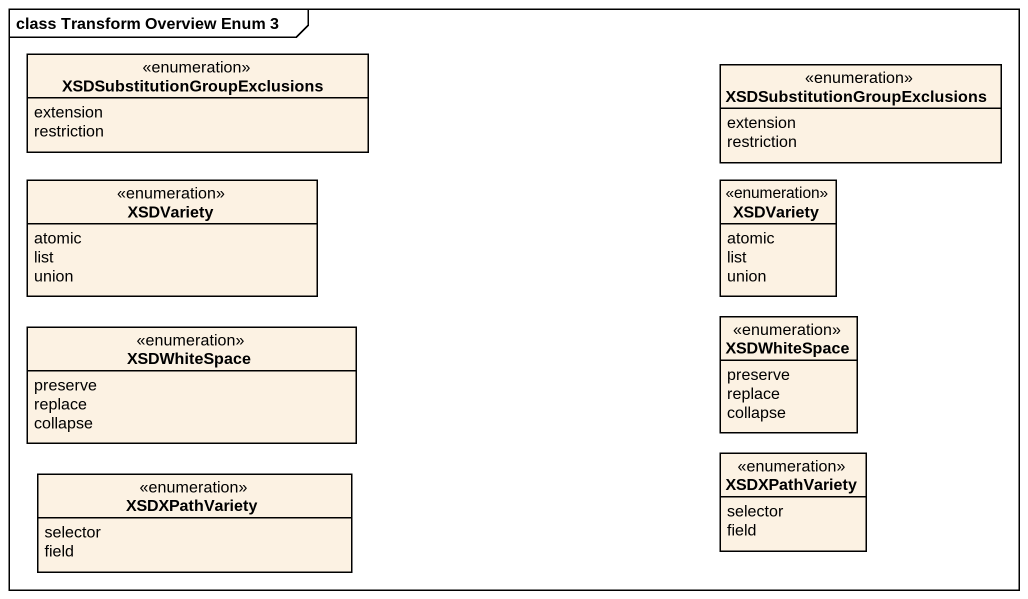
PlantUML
@startuml
mainframe class Transform Overview Enum 3
hide circle
hide empty members
enum "XSDSubstitutionGroupExclusions" as XSDSubstitutionGroupExclusio {
  extension
  restriction
}
enum "XSDSubstitutionGroupExclusions" as XSDSubstitutionGroupExclusio_2 {
  extension
  restriction
}
enum XSDVariety {
  atomic
  list
  union
}
enum "XSDVariety" as XSDVariety_2 {
  atomic
  list
  union
}
enum XSDWhiteSpace {
  preserve
  replace
  collapse
}
enum "XSDWhiteSpace" as XSDWhiteSpace_2 {
  preserve
  replace
  collapse
}
enum XSDXPathVariety {
  selector
  field
}
enum "XSDXPathVariety" as XSDXPathVariety_2 {
  selector
  field
}
@enduml
